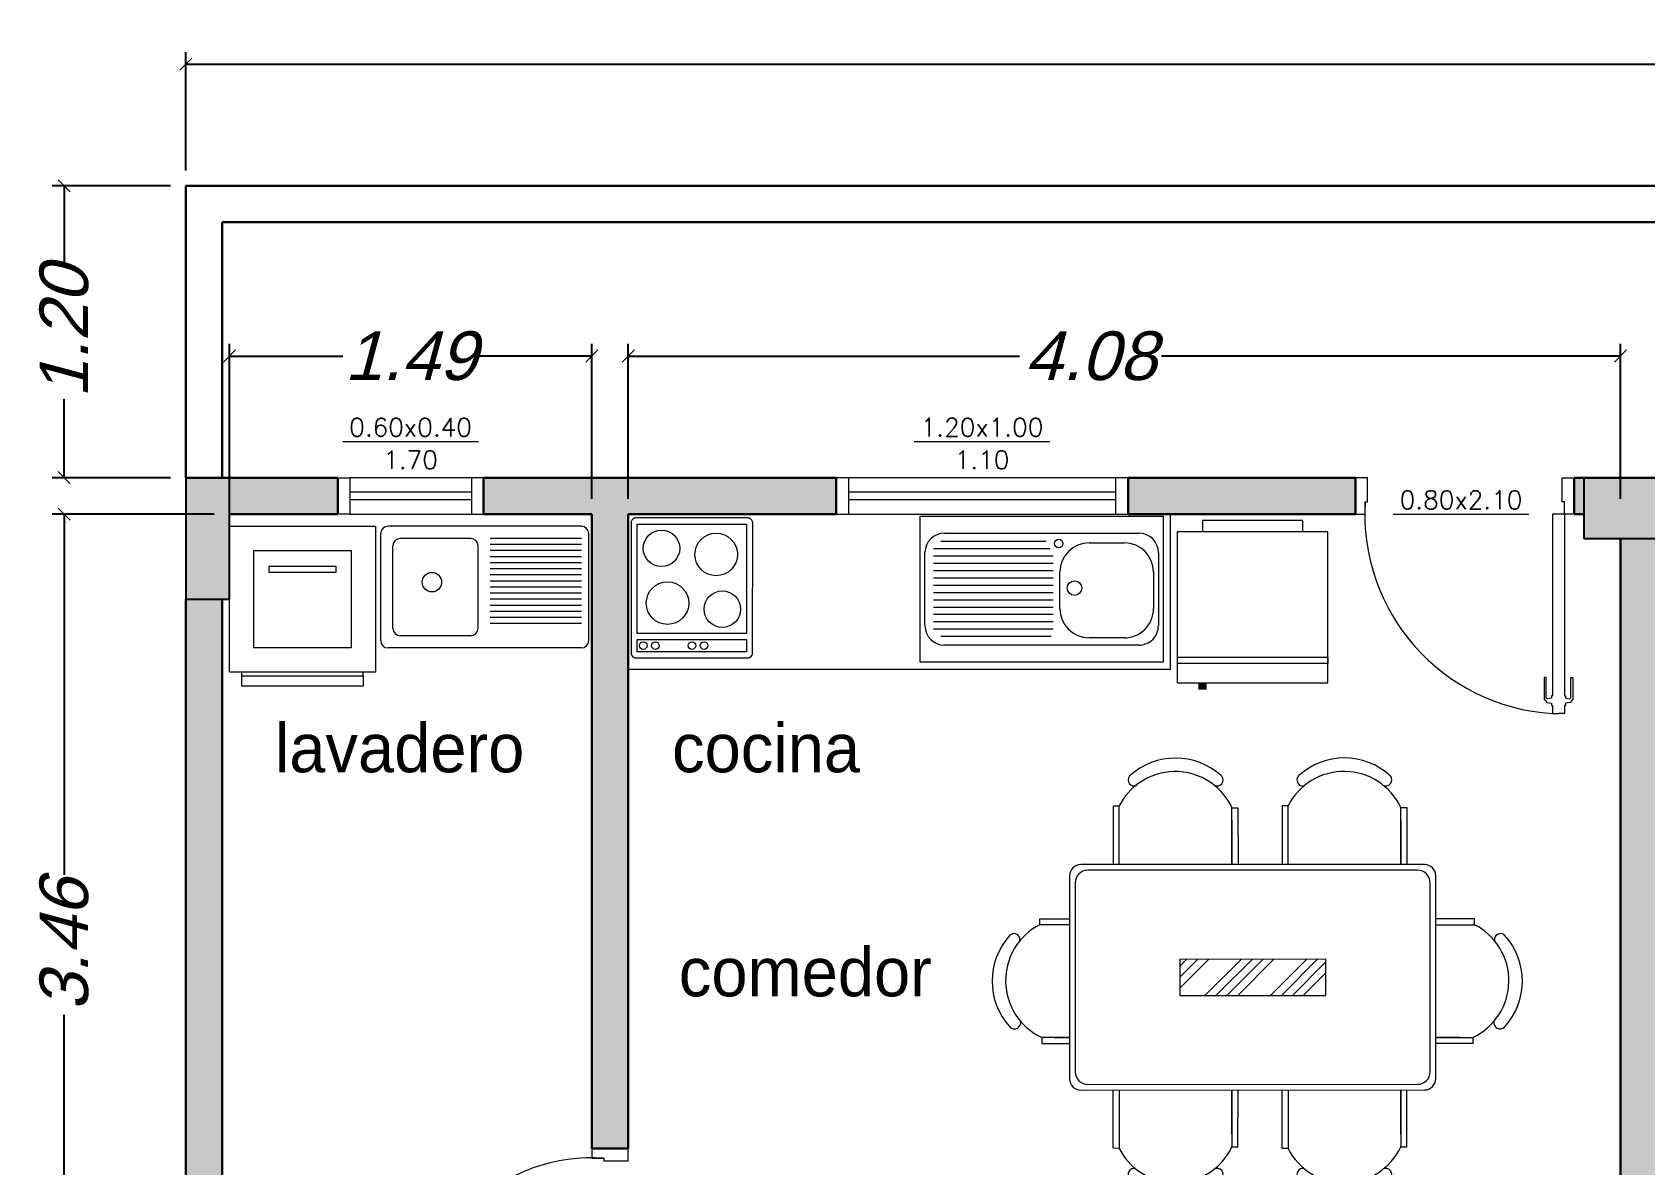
# Model space of a CAD drawing. Header units: metres. Extents: x 20 to 4091, y 56 to 749.
# Drawn here: x 20.25 to 26.88, y 76.37 to 81.03 of the extents above; entities that cross this region are included whole.
import ezdxf
from ezdxf.enums import TextEntityAlignment as Align

# ---------------------------------------------------------------- set-up
doc = ezdxf.new("R2010")
doc.units = ezdxf.units.M
doc.linetypes.add('CONTINUA', pattern=[0])
for name, color, linetype, lineweight in [('A-COTA', 8, 'Continuous', 13), ('A-EQUIP', 8, 'Continuous', 13), ('A-HATCH', 9, 'Continuous', 9), ('A-MURO', 7, 'Continuous', 30), ('A-PUERTA', 7, 'Continuous', 18), ('A-TEXTO', 8, 'Continuous', 13), ('A-VENTANA', 7, 'Continuous', 18), ('E-PILAR', 7, 'Continuous', 25)]:
    doc.layers.add(name, color=color, linetype=linetype, lineweight=lineweight)
doc.styles.add('Juan Andres', font='GOTHIC.TTF')
doc.styles.add('ROMANS', font='arial.ttf', dxfattribs={"oblique": 15})
doc.styles.add('techniclite', font='romans.shx')
doc.dimstyles.new('INTERNAS 07', dxfattribs={"dimtxt": 0.2, "dimasz": 0.05, "dimexe": 0.05, "dimexo": 0.0625, "dimgap": 0.001, "dimtad": 0, "dimzin": 1, "dimdsep": 46, "dimtxsty": 'ROMANS', "dimblk": 'OBLIQUE', "dimcen": 0.09, "dimclrd": 1, "dimclre": 1, "dimclrt": 2, "dimaunit": 1, "dimadec": 3, "dimazin": 0, "dimtfac": 1, "dimtofl": 0, "dimtmove": 0, "dimatfit": 3, "dimldrblk": 'ORIGIN2', "dimfxl": 1, "dimtolj": 1, "dimtzin": 0, "dimarcsym": 0})

# ---------------------------------------------------------------- blocks, each defined once
blk = doc.blocks.new('LAVARROPA')
for p, q in [((-0.25, 0.0436), (-0.25, 0.0577)), ((0.25, 0.0436), (0.25, 0.0577))]:
    blk.add_line(p, q)
for points in [[(-0.3, 0.0577), (-0.3, 0.6577), (0.3, 0.6577), (0.3, 0.0577)], [(-0.2, 0.1577), (-0.2, 0.5577), (0.2, 0.5577), (0.2, 0.1577)], [(-0.1371, 0.4934), (0.1379, 0.4934), (0.1379, 0.4684), (-0.1371, 0.4684)], [(-0.25, 0), (-0.25, 0.0436), (0.25, 0.0436), (0.25, 0)]]:
    blk.add_lwpolyline(points, close=True)
blk = doc.blocks.new('pil')
at = {"layer": 'A-EQUIP'}
for p, q in [((2160.9905, 890.4108), (2161.5905, 890.4108)), ((2160.9905, 889.4108), (2160.9905, 890.4108)), ((2161.1405, 890.3908), (2161.4405, 890.3908)), ((2161.5905, 890.4108), (2161.5905, 889.4108)), ((2161.0605, 889.5108), (2161.0605, 890.3108)), ((2161.2205, 890.3708), (2161.3705, 890.3708)), ((2161.5205, 890.3108), (2161.5205, 889.5108)), ((2161.1005, 890.1058), (2161.1005, 890.2508)), ((2161.4905, 890.2508), (2161.4905, 890.1058)), ((2161.3705, 889.9858), (2161.2205, 889.9858)), ((2161.0951, 889.9287), (2161.0951, 889.4963)), ((2161.1253, 889.9454), (2161.1253, 889.4661)), ((2161.1553, 889.9577), (2161.1553, 889.4661)), ((2161.1853, 889.9577), (2161.1853, 889.4661)), ((2161.2153, 889.9577), (2161.2153, 889.4661)), ((2161.2453, 889.9577), (2161.2453, 889.4661)), ((2161.2753, 889.9577), (2161.2753, 889.4661)), ((2161.3053, 889.9577), (2161.3053, 889.4661)), ((2161.3353, 889.9577), (2161.3353, 889.4661)), ((2161.3653, 889.9577), (2161.3653, 889.4661)), ((2161.3953, 889.9577), (2161.3953, 889.4661)), ((2161.4253, 889.9577), (2161.4253, 889.4661)), ((2161.4553, 889.9577), (2161.4553, 889.4661)), ((2161.4853, 889.9501), (2161.4853, 889.4963)), ((2161.5905, 889.4108), (2160.9905, 889.4108)), ((2161.4405, 889.4308), (2161.1405, 889.4308))]:
    blk.add_line(p, q, dxfattribs=at)
for centre, radius in [((2161.286, 890.0457), 0.03), ((2161.103, 889.9808), 0.0175)]:
    blk.add_circle(centre, radius, dxfattribs=at)
for centre, radius, start, end in [((2161.1405, 890.3108), 0.08, 90, 180), ((2161.4405, 890.3108), 0.08, 0, 90), ((2161.2205, 890.2508), 0.12, 90, 180), ((2161.3705, 890.2508), 0.12, 0, 90), ((2161.2205, 890.1058), 0.12, 180, 270), ((2161.3705, 890.1058), 0.12, 270, 0), ((2161.1405, 889.5108), 0.08, 180, 270), ((2161.4405, 889.5108), 0.08, 270, 0)]:
    blk.add_arc(centre, radius, start, end, dxfattribs=at)
blk = doc.blocks.new('Heladpl')
for p, q in [((0.1215, 0), (0.1215, 0.729)), ((0.1215, 0.729), (0.8505, 0.729)), ((0.729, 0), (0.729, 0.729)), ((0.7578, 0), (0.7578, 0.729)), ((0.8505, 0.729), (0.8505, 0)), ((0.0654, 0.1215), (0.0654, 0.6075)), ((0.0654, 0.6075), (0.1215, 0.6075)), ((0.1215, 0.1215), (0.0654, 0.1215)), ((0.8505, 0), (0.1215, 0)), ((0.729, 0), (0.7578, 0))]:
    blk.add_line(p, q)
at = {"const_width": 0.0405}
blk.add_lwpolyline([(0.8505, 0.6075), (0.8845, 0.6075)], dxfattribs=at)
blk = doc.blocks.new('puert-070')
for p, q in [((0.0397, 0.8696), (0.0648, 0.87)), ((0.0397, 0.8362), (0.0397, 0.8696)), ((0.0899, 0.8696), (0.0648, 0.87)), ((0.0899, 0.8362), (0.0899, 0.8696)), ((0.0053, 0.811), (0.0171, 0.8239)), ((0.0053, 0.7217), (0.0053, 0.811)), ((0.0214, 0.8088), (0.0139, 0.8072)), ((0.0139, 0.8072), (0.0139, 0.7217)), ((0.0171, 0.8239), (0.0365, 0.8266)), ((0.0359, 0.8061), (0.0214, 0.8088)), ((0.0359, 0.7964), (0.0359, 0.8061)), ((0.0397, 0.7964), (0.0359, 0.7964)), ((0.0365, 0.8362), (0.0397, 0.8362)), ((0.0365, 0.8266), (0.0365, 0.8362)), ((0.0397, 0.15), (0.0397, 0.7964)), ((0.0931, 0.8362), (0.0899, 0.8362)), ((0.0899, 0.15), (0.0899, 0.7964)), ((0.0899, 0.7964), (0.0937, 0.7964)), ((0.0931, 0.8266), (0.0931, 0.8362)), ((0.1125, 0.8239), (0.0931, 0.8266)), ((0.0937, 0.8061), (0.1082, 0.8088)), ((0.0937, 0.7964), (0.0937, 0.8061)), ((0.1082, 0.8088), (0.1157, 0.8072)), ((0.1243, 0.811), (0.1125, 0.8239)), ((0.1157, 0.8072), (0.1157, 0.7217)), ((0.1243, 0.7217), (0.1243, 0.811)), ((0.0139, 0.7217), (0.0053, 0.7217)), ((0.1157, 0.7217), (0.1243, 0.7217)), ((0.0397, 0.15), (0.0899, 0.15))]:
    blk.add_line(p, q)
blk.add_arc((0.0436, 0.1514), 0.7182, 355.89695, 90.31355)
at = {"layer": 'A-PUERTA'}
for points in [[(0, 0), (0, 0.15), (0.04, 0.15), (0.04, 0.1), (0.05, 0.1), (0.05, 0)], [(0.75, 0), (0.8, 0), (0.8, 0.15), (0.76, 0.15), (0.76, 0.1), (0.75, 0.1)]]:
    blk.add_lwpolyline(points, close=True, dxfattribs=at)
blk = doc.blocks.new('puert-080')
for p, q in [((0.0365, 0.9362), (0.0397, 0.9362)), ((0.0365, 0.9266), (0.0365, 0.9362)), ((0.0397, 0.9696), (0.0648, 0.97)), ((0.0397, 0.9362), (0.0397, 0.9696)), ((0.0899, 0.9696), (0.0648, 0.97)), ((0.0899, 0.9362), (0.0899, 0.9696)), ((0.0931, 0.9362), (0.0899, 0.9362)), ((0.0931, 0.9266), (0.0931, 0.9362)), ((0.0053, 0.911), (0.0171, 0.9239)), ((0.0053, 0.8217), (0.0053, 0.911)), ((0.0214, 0.9088), (0.0139, 0.9072)), ((0.0139, 0.9072), (0.0139, 0.8217)), ((0.0171, 0.9239), (0.0365, 0.9266)), ((0.0359, 0.9061), (0.0214, 0.9088)), ((0.0359, 0.8964), (0.0359, 0.9061)), ((0.0397, 0.8964), (0.0359, 0.8964)), ((0.0397, 0.15), (0.0397, 0.8964)), ((0.0899, 0.15), (0.0899, 0.8964)), ((0.0899, 0.8964), (0.0937, 0.8964)), ((0.1125, 0.9239), (0.0931, 0.9266)), ((0.0937, 0.9061), (0.1082, 0.9088)), ((0.0937, 0.8964), (0.0937, 0.9061)), ((0.1082, 0.9088), (0.1157, 0.9072)), ((0.1243, 0.911), (0.1125, 0.9239)), ((0.1157, 0.9072), (0.1157, 0.8217)), ((0.1243, 0.8217), (0.1243, 0.911)), ((0.0139, 0.8217), (0.0053, 0.8217)), ((0.1157, 0.8217), (0.1243, 0.8217)), ((0.0397, 0.15), (0.0899, 0.15))]:
    blk.add_line(p, q)
blk.add_arc((0.0402, 0.1497), 0.8213, 356.52863, 86.52863)
at = {"layer": 'A-PUERTA'}
for points in [[(0, 0), (0, 0.15), (0.04, 0.15), (0.04, 0.1), (0.05, 0.1), (0.05, 0)], [(0.85, 0), (0.9, 0), (0.9, 0.15), (0.86, 0.15), (0.86, 0.1), (0.85, 0.1)]]:
    blk.add_lwpolyline(points, close=True, dxfattribs=at)
blk = doc.blocks.new('A$C492F21F0')
at = {"layer": 'A-EQUIP'}
blk.add_lwpolyline([(-0.25, 0.555), (-0.25, 0.02, 0.414214), (-0.23, 0), (0.23, 0, 0.414214), (0.25, 0.02), (0.25, 0.555, 0.414214), (0.23, 0.575), (-0.23, 0.575, 0.414214)], format="xyb", close=True, dxfattribs=at)
for points in [[(-0.225, 0.5), (-0.225, 0.55), (0.225, 0.55), (0.225, 0.5)], [(-0.225, 0.025), (-0.225, 0.475), (0.225, 0.475), (0.225, 0.025)]]:
    blk.add_lwpolyline(points, close=True, dxfattribs=at)
for centre, radius in [((-0.05, 0.525), 0.0156), ((0, 0.525), 0.0156), ((0.15, 0.525), 0.0156), ((0.2, 0.525), 0.0156), ((-0.125, 0.375), 0.075), ((0.1, 0.35), 0.0875), ((-0.1, 0.15), 0.0875), ((0.125, 0.125), 0.075)]:
    blk.add_circle(centre, radius, dxfattribs=at)
blk = doc.blocks.new('bacha')
at = {"layer": 'A-EQUIP'}
for p, q in [((4081.0317, 702.5431), (4081.0317, 702.9831)), ((4081.8571, 703.0131), (4081.0617, 703.0131)), ((4081.8871, 702.5431), (4081.8871, 702.9831)), ((4081.0817, 702.5931), (4081.0817, 702.9331)), ((4081.4017, 702.9631), (4081.1117, 702.9631)), ((4081.4317, 702.5931), (4081.4317, 702.9331)), ((4081.8571, 702.9631), (4081.4817, 702.9631)), ((4081.8571, 702.9381), (4081.4817, 702.9381)), ((4081.8571, 702.9131), (4081.4817, 702.9131)), ((4081.8571, 702.8881), (4081.4817, 702.8881)), ((4081.8571, 702.8631), (4081.4817, 702.8631)), ((4081.8571, 702.8381), (4081.4817, 702.8381)), ((4081.8571, 702.8131), (4081.4817, 702.8131)), ((4081.8571, 702.7881), (4081.4817, 702.7881)), ((4081.8571, 702.7631), (4081.4817, 702.7631)), ((4081.8571, 702.7381), (4081.4817, 702.7381)), ((4081.8571, 702.7131), (4081.4817, 702.7131)), ((4081.8571, 702.6881), (4081.4817, 702.6881)), ((4081.8571, 702.6631), (4081.4817, 702.6631)), ((4081.8571, 702.6381), (4081.4817, 702.6381)), ((4081.8571, 702.6131), (4081.4817, 702.6131)), ((4081.4017, 702.5631), (4081.1117, 702.5631)), ((4081.8571, 702.5131), (4081.0617, 702.5131))]:
    blk.add_line(p, q, dxfattribs=at)
blk.add_circle((4081.2421, 702.7833), 0.0401, dxfattribs=at)
for centre, start, end in [((4081.0617, 702.9831), 90, 180), ((4081.8571, 702.9831), 0, 90), ((4081.1117, 702.9331), 90, 180), ((4081.4017, 702.9331), 0, 90), ((4081.1117, 702.5931), 180, 270), ((4081.4017, 702.5931), 270, 0), ((4081.0617, 702.5431), 180, 270), ((4081.8571, 702.5431), 270, 0)]:
    blk.add_arc(centre, 0.03, start, end, dxfattribs=at)
blk = doc.blocks.new('ventanna')
at = {"layer": 'A-VENTANA'}
for p, q in [((4082.9048, 703.2131), (4082.9048, 703.0631)), ((4084.1048, 703.2131), (4082.9048, 703.2131)), ((4082.9548, 703.2131), (4082.9548, 703.0631)), ((4084.0548, 703.0631), (4084.0548, 703.2131)), ((4084.1048, 703.0631), (4084.1048, 703.2131)), ((4084.0548, 703.1531), (4082.9548, 703.1531)), ((4082.9548, 703.1231), (4084.0548, 703.1231)), ((4082.9048, 703.0631), (4084.1048, 703.0631))]:
    blk.add_line(p, q, dxfattribs=at)
blk = doc.blocks.new('v0.6')
at = {"layer": 'A-VENTANA'}
for p, q in [((601.7147, 318.9466), (601.7647, 318.9466)), ((601.7147, 318.7966), (601.7147, 318.9466)), ((602.2651, 318.9466), (601.7647, 318.9466)), ((601.7647, 318.9466), (601.7647, 318.7966)), ((602.3151, 318.9466), (602.2651, 318.9466)), ((602.2651, 318.9466), (602.2651, 318.7966)), ((602.3151, 318.9466), (602.3151, 318.7966)), ((602.2651, 318.8866), (601.7647, 318.8866)), ((601.7647, 318.8566), (602.2651, 318.8566)), ((601.7647, 318.7966), (601.7147, 318.7966)), ((601.7647, 318.7966), (602.2651, 318.7966)), ((602.2651, 318.7966), (602.3151, 318.7966))]:
    blk.add_line(p, q, dxfattribs=at)
blk = doc.blocks.new('MESA')
at = {"layer": 'A-EQUIP', "transparency": 33554687}
h = blk.add_hatch(dxfattribs=at)
h.set_pattern_fill('ANSI34', color=256, scale=0.01)
h.paths.add_polyline_path([(4088.7289, 701.2343), (4088.1289, 701.234), (4088.1289, 701.084), (4088.7289, 701.0843)])
at = {"layer": 'A-EQUIP'}
for p, q in [((4087.9376, 701.9459), (4087.9376, 701.9383)), ((4087.9376, 701.9459), (4087.9376, 701.9383)), ((4087.8804, 701.8632), (4087.8555, 701.8632)), ((4087.8804, 701.8632), (4087.8555, 701.8632)), ((4087.8555, 701.8632), (4087.8556, 701.6222)), ((4087.8555, 701.8632), (4087.8556, 701.6222)), ((4087.8805, 701.6223), (4087.8804, 701.8632)), ((4087.8805, 701.6223), (4087.8804, 701.8632)), ((4088.3438, 701.8563), (4088.3686, 701.8563)), ((4088.3438, 701.8563), (4088.3686, 701.8563)), ((4088.3439, 701.6225), (4088.3438, 701.8563)), ((4088.3439, 701.6225), (4088.3438, 701.8563)), ((4088.3686, 701.8563), (4088.3688, 701.6225)), ((4088.3686, 701.8563), (4088.3688, 701.6225)), ((4088.5746, 701.8636), (4088.5497, 701.8636)), ((4088.5746, 701.8636), (4088.5497, 701.8636)), ((4088.5497, 701.8636), (4088.5499, 701.6226)), ((4088.5497, 701.8636), (4088.5499, 701.6226)), ((4088.5747, 701.6226), (4088.5746, 701.8636)), ((4088.5747, 701.6226), (4088.5746, 701.8636)), ((4089.038, 701.8567), (4089.0629, 701.8567)), ((4089.038, 701.8567), (4089.0629, 701.8567)), ((4089.0381, 701.6229), (4089.038, 701.8567)), ((4089.0381, 701.6229), (4089.038, 701.8567)), ((4089.0629, 701.8567), (4089.063, 701.6229)), ((4089.0629, 701.8567), (4089.063, 701.6229)), ((4087.8805, 701.6223), (4087.8804, 701.8051)), ((4087.8805, 701.6223), (4087.8804, 701.8051)), ((4088.3438, 701.8054), (4088.3439, 701.6225)), ((4088.3438, 701.8054), (4088.3439, 701.6225)), ((4088.5747, 701.6226), (4088.5746, 701.8055)), ((4088.5747, 701.6226), (4088.5746, 701.8055)), ((4089.0381, 701.8057), (4089.0381, 701.6229)), ((4089.0381, 701.8057), (4089.0381, 701.6229)), ((4088.5747, 701.6226), (4087.7219, 701.6222)), ((4088.3688, 701.6225), (4087.7219, 701.6222)), ((4089.1065, 701.5997), (4087.7509, 701.599)), ((4087.8978, 701.6222), (4087.8978, 701.6223)), ((4087.8978, 701.6222), (4087.8978, 701.6223)), ((4089.1354, 701.6229), (4088.5747, 701.6226)), ((4089.1354, 701.6229), (4088.5747, 701.6226)), ((4087.6756, 701.5758), (4087.676, 700.7416)), ((4087.6756, 701.5758), (4087.676, 700.7416)), ((4087.6988, 701.5469), (4087.6992, 700.7706)), ((4089.159, 700.7713), (4089.1586, 701.5476)), ((4089.1822, 700.7424), (4089.1818, 701.5766)), ((4089.1822, 700.7424), (4089.1818, 701.5766)), ((4087.5543, 701.3999), (4087.6757, 701.3999)), ((4087.5543, 701.3999), (4087.6757, 701.3999)), ((4087.5544, 701.375), (4087.5543, 701.3999)), ((4087.5544, 701.375), (4087.5543, 701.3999)), ((4089.3413, 701.3999), (4089.1819, 701.3999)), ((4089.3413, 701.3999), (4089.1819, 701.3999)), ((4089.3412, 701.375), (4089.3413, 701.3999)), ((4089.3412, 701.375), (4089.3413, 701.3999)), ((4087.6757, 701.3751), (4087.5544, 701.375)), ((4087.6757, 701.3751), (4087.5544, 701.375)), ((4089.1819, 701.3751), (4089.3412, 701.375)), ((4089.1819, 701.3751), (4089.3412, 701.375)), ((4088.1289, 701.234), (4088.7289, 701.2343)), ((4088.1289, 701.2342), (4088.1289, 701.084)), ((4088.7289, 701.2343), (4088.7289, 701.0842)), ((4088.1289, 701.084), (4088.7289, 701.0843)), ((4087.6759, 700.9116), (4087.5617, 700.9116)), ((4087.6759, 700.9116), (4087.5617, 700.9116)), ((4087.5617, 700.9116), (4087.5617, 700.8867)), ((4087.5617, 700.9116), (4087.5617, 700.8867)), ((4087.5617, 700.8867), (4087.6759, 700.8868)), ((4087.5617, 700.8867), (4087.6759, 700.8868)), ((4087.6127, 700.9116), (4087.6759, 700.9116)), ((4087.6127, 700.9116), (4087.6759, 700.9116)), ((4089.1821, 700.9117), (4089.3339, 700.9116)), ((4089.1821, 700.9117), (4089.3339, 700.9116)), ((4089.2829, 700.9116), (4089.1821, 700.9117)), ((4089.2829, 700.9116), (4089.1821, 700.9117)), ((4089.3339, 700.8867), (4089.1822, 700.8868)), ((4089.3339, 700.8867), (4089.1822, 700.8868)), ((4089.3339, 700.9116), (4089.3339, 700.8867)), ((4089.3339, 700.9116), (4089.3339, 700.8867)), ((4087.7224, 700.6953), (4089.1359, 700.696)), ((4087.7224, 700.6953), (4089.1359, 700.696)), ((4087.7513, 700.7185), (4089.1069, 700.7192)), ((4087.8555, 700.4558), (4087.8556, 700.6953)), ((4087.8555, 700.4558), (4087.8556, 700.6953)), ((4087.8805, 700.6954), (4087.8804, 700.5138)), ((4087.8805, 700.6954), (4087.8804, 700.5138)), ((4087.8805, 700.6954), (4087.8804, 700.4557)), ((4087.8805, 700.6954), (4087.8804, 700.4557)), ((4088.3438, 700.5136), (4088.3439, 700.6956)), ((4088.3438, 700.5136), (4088.3439, 700.6956)), ((4088.3439, 700.6956), (4088.3438, 700.4626)), ((4088.3439, 700.6956), (4088.3438, 700.4626)), ((4088.3686, 700.4626), (4088.3688, 700.6956)), ((4088.3686, 700.4626), (4088.3688, 700.6956)), ((4088.5497, 700.4554), (4088.5499, 700.6957)), ((4088.5497, 700.4554), (4088.5499, 700.6957)), ((4088.5747, 700.6957), (4088.5746, 700.5134)), ((4088.5747, 700.6957), (4088.5746, 700.5134)), ((4088.5747, 700.6957), (4088.5746, 700.4554)), ((4088.5747, 700.6957), (4088.5746, 700.4554)), ((4089.0381, 700.6959), (4089.038, 700.4623)), ((4089.0381, 700.6959), (4089.038, 700.4623)), ((4089.0381, 700.5132), (4089.0381, 700.6959)), ((4089.0381, 700.5132), (4089.0381, 700.6959)), ((4089.0629, 700.4623), (4089.063, 700.696)), ((4089.0629, 700.4623), (4089.063, 700.696)), ((4088.3438, 700.4626), (4088.3686, 700.4626)), ((4088.3438, 700.4626), (4088.3686, 700.4626)), ((4089.038, 700.4623), (4089.0629, 700.4623)), ((4089.038, 700.4623), (4089.0629, 700.4623)), ((4087.8804, 700.4557), (4087.8555, 700.4558)), ((4087.8804, 700.4557), (4087.8555, 700.4558)), ((4088.5746, 700.4554), (4088.5497, 700.4554)), ((4088.5746, 700.4554), (4088.5497, 700.4554))]:
    blk.add_line(p, q, dxfattribs=at)
for centre, radius, start, end in [((4088.1121, 701.7807), 0.2796, 47.52795, 132.53085), ((4088.1121, 701.7807), 0.2796, 47.52795, 132.53085), ((4088.8063, 701.781), 0.2796, 47.52795, 132.53085), ((4088.8063, 701.781), 0.2796, 47.52795, 132.53085), ((4088.1104, 701.7472), 0.2577, 95.57346, 153.23436), ((4088.1104, 701.7472), 0.2577, 95.57346, 153.23436), ((4087.9413, 701.9702), 0.0246, 137.70846, 300.40004), ((4087.9413, 701.9702), 0.0246, 137.70846, 300.40004), ((4088.1104, 701.7472), 0.2577, 25.06309, 95.57346), ((4088.1104, 701.7472), 0.2577, 25.06309, 95.57346), ((4088.2827, 701.9703), 0.0246, 239.65876, 42.35035), ((4088.2827, 701.9703), 0.0246, 239.65876, 42.35035), ((4088.8046, 701.7475), 0.2577, 25.06309, 153.23436), ((4088.8046, 701.7475), 0.2577, 25.06309, 153.23436), ((4088.6355, 701.9705), 0.0246, 137.70846, 282.86397), ((4088.6355, 701.9705), 0.0246, 137.70846, 282.86397), ((4088.977, 701.9707), 0.0246, 239.65876, 42.35035), ((4088.977, 701.9707), 0.0246, 239.65876, 42.35035), ((4087.7219, 701.5758), 0.0463, 90.0294, 180.0294), ((4087.7219, 701.5758), 0.0463, 90.0294, 180.0294), ((4087.7509, 701.5469), 0.0521, 90.0294, 180.0294), ((4089.1065, 701.5476), 0.0521, 0.0294, 90.0294), ((4089.1355, 701.5766), 0.0463, 0.0294, 90.0294), ((4089.1355, 701.5766), 0.0463, 0.0294, 90.0294), ((4087.6371, 701.1433), 0.2796, 137.52795, 222.53085), ((4087.6371, 701.1433), 0.2796, 137.52795, 222.53085), ((4087.6706, 701.1451), 0.2577, 116.82445, 244.99571), ((4087.6706, 701.1451), 0.2577, 116.82445, 244.99571), ((4087.4475, 701.314), 0.0246, 329.65876, 132.35035), ((4087.4475, 701.314), 0.0246, 329.65876, 132.35035), ((4089.225, 701.1451), 0.2577, 295.00429, 63.17555), ((4089.225, 701.1451), 0.2577, 295.00429, 63.17555), ((4089.4481, 701.314), 0.0246, 47.64965, 192.80517), ((4089.4481, 701.314), 0.0246, 47.64965, 192.80517), ((4089.2585, 701.1433), 0.2796, 317.46915, 42.47205), ((4087.4491, 700.9732), 0.0261, 226.37763, 9.87945), ((4087.4491, 700.9732), 0.0261, 226.37763, 9.87945), ((4089.4465, 700.9732), 0.0261, 170.12056, 313.62237), ((4089.4465, 700.9732), 0.0261, 170.12056, 313.62237), ((4087.7223, 700.7416), 0.0463, 180.0294, 270.0294), ((4087.7223, 700.7416), 0.0463, 180.0294, 270.0294), ((4087.7513, 700.7706), 0.0521, 180.0294, 270.0294), ((4089.1069, 700.7713), 0.0521, 270.0294, 0.0294), ((4089.1359, 700.7423), 0.0463, 270.0294, 0.0294), ((4089.1359, 700.7423), 0.0463, 270.0294, 0.0294), ((4088.1104, 700.5718), 0.2577, 264.42654, 334.93691), ((4088.1104, 700.5718), 0.2577, 264.42654, 334.93691), ((4088.8046, 700.5714), 0.2577, 206.76564, 334.93691), ((4088.8046, 700.5714), 0.2577, 206.76564, 334.93691), ((4088.1104, 700.5718), 0.2577, 206.76564, 264.42654), ((4088.1104, 700.5718), 0.2577, 206.76564, 264.42654), ((4087.9413, 700.3488), 0.0246, 77.13603, 222.29154), ((4087.9413, 700.3488), 0.0246, 77.13603, 222.29154), ((4088.1121, 700.5383), 0.2796, 227.46915, 312.47205), ((4088.1121, 700.5383), 0.2796, 227.46915, 312.47205), ((4088.2827, 700.3486), 0.0246, 317.64965, 120.34124), ((4088.2827, 700.3486), 0.0246, 317.64965, 120.34124), ((4088.6355, 700.3484), 0.0246, 77.13603, 222.29154), ((4088.6355, 700.3484), 0.0246, 77.13603, 222.29154), ((4088.8063, 700.5379), 0.2796, 227.46915, 312.47205), ((4088.8063, 700.5379), 0.2796, 227.46915, 312.47205), ((4088.977, 700.3483), 0.0246, 317.64965, 120.34124), ((4088.977, 700.3483), 0.0246, 317.64965, 120.34124)]:
    blk.add_arc(centre, radius, start, end, dxfattribs=at)
blk = doc.blocks.new('_Oblique')
blk.add_line((-0.5, -0.5), (0.5, 0.5))
blk = doc.blocks.new('*D25')
at = {"layer": 'A-COTA', "color": 1, "lineweight": -2, "transparency": 16777216}
for p, q in [((21.0613, 79.11), (21.0613, 79.7475)), ((22.5513, 79.11), (22.5513, 79.7475)), ((21.0613, 79.6975), (21.5277, 79.6975)), ((22.5513, 79.6975), (22.0846, 79.6975))]:
    blk.add_line(p, q, dxfattribs=at)
at = {"layer": 'Defpoints', "color": 0, "transparency": 16777216}
for p in [(22.5513, 79.6975), (21.0613, 79.0475), (22.5513, 79.0475)]:
    blk.add_point(p, dxfattribs=at)
at = {"layer": 'A-COTA', "color": 1, "lineweight": -2, "transparency": 16777216, "xscale": 0.05, "yscale": 0.05, "zscale": 0.05, "rotation": 180}
blk.add_blockref('_Oblique', (21.0613, 79.6975), dxfattribs=at)
at = {"layer": 'A-COTA', "color": 1, "lineweight": -2, "transparency": 16777216, "xscale": 0.05, "yscale": 0.05, "zscale": 0.05}
blk.add_blockref('_Oblique', (22.5513, 79.6975), dxfattribs=at)
at = {"layer": 'A-COTA', "color": 2, "transparency": 16777216, "insert": (21.8061, 79.6975), "char_height": 0.2, "attachment_point": 5, "style": 'ROMANS'}
blk.add_mtext('\\A1;1.49', dxfattribs=at)
blk = doc.blocks.new('_Origin2')
blk.add_line((-0.5, 0), (-1, 0))
for radius in [0.5, 0.25]:
    blk.add_circle((0, 0), radius)
blk = doc.blocks.new('*D26')
at = {"layer": 'A-COTA', "color": 1, "lineweight": -2, "transparency": 16777216}
for p, q in [((22.7013, 79.11), (22.7013, 79.7475)), ((26.7813, 79.11), (26.7813, 79.7475)), ((22.7013, 79.6975), (24.3105, 79.6975)), ((26.7813, 79.6975), (24.8943, 79.6975))]:
    blk.add_line(p, q, dxfattribs=at)
at = {"layer": 'Defpoints', "color": 0, "transparency": 16777216}
for p in [(26.7813, 79.6975), (22.7013, 79.0475), (26.7813, 79.0475)]:
    blk.add_point(p, dxfattribs=at)
at = {"layer": 'A-COTA', "color": 1, "lineweight": -2, "transparency": 16777216, "xscale": 0.05, "yscale": 0.05, "zscale": 0.05, "rotation": 180}
blk.add_blockref('_Oblique', (22.7013, 79.6975), dxfattribs=at)
at = {"layer": 'A-COTA', "color": 1, "lineweight": -2, "transparency": 16777216, "xscale": 0.05, "yscale": 0.05, "zscale": 0.05}
blk.add_blockref('_Oblique', (26.7813, 79.6975), dxfattribs=at)
at = {"layer": 'A-COTA', "color": 2, "transparency": 16777216, "insert": (24.6024, 79.6975), "char_height": 0.2, "attachment_point": 5, "style": 'ROMANS'}
blk.add_mtext('\\A1;4.08', dxfattribs=at)
blk = doc.blocks.new('*D41')
at = {"layer": 'A-COTA', "color": 1, "lineweight": -2, "transparency": 16777216}
for p, q in [((20.8188, 80.3975), (20.3313, 80.3975)), ((20.3813, 80.3975), (20.3813, 80.0754)), ((20.3813, 79.1975), (20.3813, 79.5196)), ((20.8188, 79.1975), (20.3313, 79.1975))]:
    blk.add_line(p, q, dxfattribs=at)
at = {"layer": 'Defpoints', "color": 0, "transparency": 16777216}
for p in [(20.8813, 80.3975), (20.3813, 79.1975), (20.8813, 79.1975)]:
    blk.add_point(p, dxfattribs=at)
at = {"layer": 'A-COTA', "color": 1, "lineweight": -2, "transparency": 16777216, "xscale": 0.05, "yscale": 0.05, "zscale": 0.05}
for p, rotation in [((20.3813, 80.3975), 90), ((20.3813, 79.1975), 270)]:
    blk.add_blockref('_Oblique', p, dxfattribs=dict(at, rotation=rotation))
at = {"layer": 'A-COTA', "color": 2, "transparency": 16777216, "insert": (20.3813, 79.7975), "char_height": 0.2, "attachment_point": 5, "rotation": 90, "style": 'ROMANS'}
blk.add_mtext('\\A1;1.20', dxfattribs=at)
blk = doc.blocks.new('*D42')
at = {"layer": 'A-COTA', "color": 1, "lineweight": -2, "transparency": 16777216}
for p, q in [((20.9988, 79.0475), (20.3313, 79.0475)), ((20.3813, 79.0475), (20.3813, 77.5644)), ((20.3813, 75.5892), (20.3813, 76.9884)), ((20.9988, 75.5892), (20.3313, 75.5892))]:
    blk.add_line(p, q, dxfattribs=at)
at = {"layer": 'Defpoints', "color": 0, "transparency": 16777216}
for p in [(21.0613, 79.0475), (20.3813, 75.5892), (21.0613, 75.5892)]:
    blk.add_point(p, dxfattribs=at)
at = {"layer": 'A-COTA', "color": 1, "lineweight": -2, "transparency": 16777216, "xscale": 0.05, "yscale": 0.05, "zscale": 0.05}
for p, rotation in [((20.3813, 79.0475), 90), ((20.3813, 75.5892), 270)]:
    blk.add_blockref('_Oblique', p, dxfattribs=dict(at, rotation=rotation))
at = {"layer": 'A-COTA', "color": 2, "transparency": 16777216, "insert": (20.3813, 77.2764), "char_height": 0.2, "attachment_point": 5, "rotation": 90, "style": 'ROMANS'}
blk.add_mtext('\\A1;3.46', dxfattribs=at)
blk = doc.blocks.new('*D46')
at = {"layer": 'A-COTA', "color": 1, "lineweight": -2, "transparency": 16777216}
for p, q in [((20.8813, 80.46), (20.8813, 80.9475)), ((44.8813, 80.46), (44.8813, 80.9475)), ((20.8813, 80.8975), (32.5146, 80.8975)), ((44.8813, 80.8975), (33.248, 80.8975))]:
    blk.add_line(p, q, dxfattribs=at)
at = {"layer": 'Defpoints', "color": 0, "transparency": 16777216}
for p in [(44.8813, 80.8975), (20.8813, 80.3975), (44.8813, 80.3975)]:
    blk.add_point(p, dxfattribs=at)
at = {"layer": 'A-COTA', "color": 1, "lineweight": -2, "transparency": 16777216, "xscale": 0.05, "yscale": 0.05, "zscale": 0.05, "rotation": 180}
blk.add_blockref('_Oblique', (20.8813, 80.8975), dxfattribs=at)
at = {"layer": 'A-COTA', "color": 1, "lineweight": -2, "transparency": 16777216, "xscale": 0.05, "yscale": 0.05, "zscale": 0.05}
blk.add_blockref('_Oblique', (44.8813, 80.8975), dxfattribs=at)
at = {"layer": 'A-COTA', "color": 2, "transparency": 16777216, "insert": (32.8813, 80.8975), "char_height": 0.2, "attachment_point": 5, "style": 'ROMANS'}
blk.add_mtext('\\A1;24.00', dxfattribs=at)

msp = doc.modelspace()

# ---------------------------------------------------------------- hatches: boundary and pattern name
at = {"layer": 'A-HATCH'}
h = msp.add_hatch(color=256, dxfattribs=at)
h.dxf.hatch_style = 1
h.paths.add_polyline_path([(25.6913, 79.1975), (24.7563, 79.1975), (24.7563, 79.0475), (25.6913, 79.0475)])
h.paths.add_polyline_path([(23.5563, 79.1975), (22.1063, 79.1975), (22.1063, 79.0475), (22.5513, 79.0475), (22.5513, 76.4392), (22.7013, 76.4392), (22.7013, 79.0475), (23.5563, 79.0475)])
h.paths.add_polyline_path([(21.5059, 79.1975), (21.0613, 79.1975), (21.0613, 79.0475), (21.5059, 79.0475)])
h.paths.add_polyline_path([(21.0313, 78.6975), (20.8813, 78.6975), (20.8813, 74.6392), (21.0313, 74.6392), (21.0313, 75.4392), (21.4261, 75.4392), (21.4261, 75.5892), (21.0313, 75.5892)])
h.paths.add_polyline_path([(22.7013, 75.6392), (22.5513, 75.6392), (22.5513, 75.5892), (22.0265, 75.5892), (22.0265, 75.4392), (22.5513, 75.4392), (22.5513, 73.8492), (22.7013, 73.8492)])
h.paths.add_polyline_path([(22.9063, 72.9992), (22.7013, 72.9992), (22.7013, 73.0492), (22.5513, 73.0492), (22.5513, 72.9992), (21.0313, 72.9992), (21.0313, 74.0392), (20.8813, 74.0392), (20.8813, 68.8792), (21.0313, 68.8792), (21.0313, 72.8492), (22.9063, 72.8492)])
h.paths.add_polyline_path([(21.8163, 68.8242), (21.2813, 68.8242), (21.2813, 68.6992), (21.8163, 68.6992)])
h.paths.add_polyline_path([(24.0013, 73.0892), (23.8513, 73.0892), (23.8513, 72.9992), (23.8063, 72.9992), (23.8063, 72.8492), (23.8513, 72.8492), (23.8513, 68.8242), (23.3163, 68.8242), (23.3163, 68.6992), (24.5663, 68.6992), (24.5663, 68.8242), (24.0013, 68.8242)])
h.paths.add_polyline_path([(26.6313, 68.8242), (26.0663, 68.8242), (26.0663, 68.6992), (26.6313, 68.6992)])
h.paths.add_polyline_path([(27.6963, 68.8242), (27.1313, 68.8242), (27.1313, 68.6992), (27.6963, 68.6992)])
h.paths.add_polyline_path([(26.9813, 73.9392), (26.7813, 73.9392), (26.7813, 68.9492), (26.9813, 68.9492)])
h.paths.add_polyline_path([(26.6313, 74.1892), (24.3807, 74.1892), (23.8513, 74.1892), (23.8513, 73.9892), (24.0013, 73.9892), (24.0013, 74.0392), (26.6313, 74.0392)])
h.paths.add_polyline_path([(29.9113, 74.1892), (27.1313, 74.1892), (27.1313, 74.0392), (29.7613, 74.0392), (29.7613, 73.9892), (29.9113, 73.9892)])
h.paths.add_polyline_path([(29.9113, 72.8492), (29.9563, 72.8492), (29.9563, 72.9992), (29.9113, 72.9992), (29.9113, 73.0892), (29.7613, 73.0892), (29.7613, 68.8242), (29.1963, 68.8242), (29.1963, 68.6992), (30.5963, 68.6992), (30.5963, 68.8242), (29.9113, 68.8242)])
h.paths.add_polyline_path([(32.6313, 68.8242), (32.0963, 68.8242), (32.0963, 68.6992), (32.6313, 68.6992)])
h.paths.add_polyline_path([(34.9063, 72.9992), (34.7013, 72.9992), (34.7013, 73.0492), (34.5513, 73.0492), (34.5513, 72.9992), (32.9813, 72.9992), (32.9813, 73.9392), (32.7813, 73.9392), (32.7813, 72.9992), (31.2113, 72.9992), (31.2113, 73.0492), (31.0613, 73.0492), (31.0613, 72.9992), (30.8563, 72.9992), (30.8563, 72.8492), (32.7813, 72.8492), (32.7813, 68.9492), (32.9813, 68.9492), (32.9813, 72.8492), (34.9063, 72.8492)])
h.paths.add_polyline_path([(31.2113, 75.4392), (31.7361, 75.4392), (31.7361, 75.5892), (31.2113, 75.5892), (31.2113, 75.6392), (31.0613, 75.6392), (31.0613, 73.8492), (31.2113, 73.8492)])
h.paths.add_polyline_path([(32.9813, 78.9475), (32.7813, 78.9475), (32.7813, 75.5892), (32.3365, 75.5892), (32.3365, 75.4392), (32.7813, 75.4392), (32.7813, 74.1892), (32.9813, 74.1892), (32.9813, 75.4392), (33.4261, 75.4392), (33.4261, 75.5892), (32.9813, 75.5892)])
h.paths.add_polyline_path([(32.6313, 79.1975), (32.3363, 79.1975), (32.3363, 79.0475), (32.6313, 79.0475)])
h.paths.add_polyline_path([(33.5059, 79.1975), (33.1313, 79.1975), (33.1313, 79.0475), (33.5059, 79.0475)])
h.paths.add_polyline_path([(34.7013, 79.0475), (35.5563, 79.0475), (35.5563, 79.1975), (34.1063, 79.1975), (34.1063, 79.0475), (34.5513, 79.0475), (34.5513, 76.4392), (34.7013, 76.4392)])
h.paths.add_polyline_path([(34.7013, 75.6392), (34.5513, 75.6392), (34.5513, 75.5892), (34.0265, 75.5892), (34.0265, 75.4392), (34.5513, 75.4392), (34.5513, 73.8492), (34.7013, 73.8492)])
h.paths.add_polyline_path([(36.0013, 73.0892), (35.8513, 73.0892), (35.8513, 72.9992), (35.8063, 72.9992), (35.8063, 72.8492), (35.8513, 72.8492), (35.8513, 68.8242), (35.1663, 68.8242), (35.1663, 68.6992), (36.5663, 68.6992), (36.5663, 68.8242), (36.0013, 68.8242)])
h.paths.add_polyline_path([(33.6663, 68.8242), (33.1313, 68.8242), (33.1313, 68.6992), (33.6663, 68.6992)])
h.paths.add_polyline_path([(38.6313, 68.8242), (38.0663, 68.8242), (38.0663, 68.6992), (38.6313, 68.6992)])
h.paths.add_polyline_path([(39.6963, 68.8242), (39.1313, 68.8242), (39.1313, 68.6992), (39.6963, 68.6992)])
h.paths.add_polyline_path([(38.9813, 73.9392), (38.7813, 73.9392), (38.7813, 68.9492), (38.9813, 68.9492)])
h.paths.add_polyline_path([(38.6313, 74.1892), (36.3813, 74.1892), (35.8513, 74.1892), (35.8513, 73.9892), (36.0013, 73.9892), (36.0013, 74.0392), (38.6313, 74.0392)])
h.paths.add_polyline_path([(38.9813, 78.9475), (38.7813, 78.9475), (38.7813, 74.1892), (38.9813, 74.1892), (38.9813, 74.5892)])
h.paths.add_polyline_path([(38.6313, 79.1975), (38.5913, 79.1975), (38.5913, 79.0475), (38.6313, 79.0475)])
h.paths.add_polyline_path([(37.6913, 79.1975), (36.7563, 79.1975), (36.7563, 79.0475), (37.6913, 79.0475)])
h.paths.add_polyline_path([(40.9263, 79.1975), (40.0713, 79.1975), (40.0713, 79.0475), (40.9263, 79.0475)])
h.paths.add_polyline_path([(39.1713, 79.1975), (39.1313, 79.1975), (39.1313, 79.0475), (39.1713, 79.0475)])
h.paths.add_polyline_path([(43.6859, 79.1975), (42.1263, 79.1975), (42.1263, 79.0475), (42.9813, 79.0475), (42.9813, 76.4392), (43.1313, 76.4392), (43.1313, 79.0475), (43.6859, 79.0475)])
h.paths.add_polyline_path([(44.7013, 79.1975), (44.2863, 79.1975), (44.2863, 79.0475), (44.7013, 79.0475)])
h.paths.add_polyline_path([(44.8813, 78.6975), (44.7313, 78.6975), (44.7313, 74.6392), (44.8813, 74.6392)])
h.paths.add_polyline_path([(44.7313, 75.5892), (44.3365, 75.5892), (44.3365, 75.4392), (44.7313, 75.4392)])
h.paths.add_polyline_path([(43.7361, 75.5892), (43.1313, 75.5892), (43.1313, 75.6392), (42.9813, 75.6392), (42.9813, 73.8492), (43.1313, 73.8492), (43.1313, 75.4392), (43.7361, 75.4392)])
h.paths.add_polyline_path([(41.9113, 74.1892), (39.1313, 74.1892), (39.1313, 74.0392), (41.7613, 74.0392), (41.7613, 73.9892), (41.9113, 73.9892)])
h.paths.add_polyline_path([(44.7313, 72.9992), (43.1313, 72.9992), (43.1313, 73.0492), (42.9813, 73.0492), (42.9813, 72.9992), (42.8563, 72.9992), (42.8563, 72.8492), (44.7313, 72.8492)])
h.paths.add_polyline_path([(44.8813, 74.0392), (44.7313, 74.0392), (44.7313, 68.8792), (44.8813, 68.8792)])
h.paths.add_polyline_path([(41.9113, 72.8492), (41.9563, 72.8492), (41.9563, 72.9992), (41.9113, 72.9992), (41.9113, 73.0892), (41.7613, 73.0892), (41.7613, 68.8242), (41.1963, 68.8242), (41.1963, 68.6992), (42.5713, 68.6992), (42.5713, 68.8242), (41.9113, 68.8242)])
h.paths.add_polyline_path([(44.4813, 68.8242), (44.0713, 68.8242), (44.0713, 68.6992), (44.4813, 68.6992)])
h = msp.add_hatch(color=256, dxfattribs=at)
h.dxf.hatch_style = 1
h.paths.add_polyline_path([(26.9813, 78.9475), (26.7813, 78.9475), (26.7813, 74.1892), (26.9813, 74.1892), (26.9813, 74.5892)])
h.paths.add_polyline_path([(26.6313, 79.1975), (26.5913, 79.1975), (26.5913, 79.0475), (26.6313, 79.0475)])
h.paths.add_polyline_path([(27.1713, 79.1975), (27.1313, 79.1975), (27.1313, 79.0475), (27.1713, 79.0475)])
at = {"layer": 'E-PILAR', "linetype": 'CONTINUA'}
for points in [[(20.8813, 78.6975), (21.0613, 78.6975), (21.0613, 79.1975), (20.8813, 79.1975)], [(26.6313, 78.9475), (27.1313, 78.9475), (27.1313, 79.1975), (26.6313, 79.1975)]]:
    msp.add_hatch(color=256, dxfattribs=at).paths.add_polyline_path(points)

# ---------------------------------------------------------------- linework, layer by layer
at = {"layer": 'A-EQUIP'}
for q in [(24.9312, 79.0475), (22.7013, 78.4092)]:
    msp.add_line((24.9312, 78.4092), q, dxfattribs=at)
at = {"layer": 'A-MURO'}
for p, q in [((20.8813, 80.3975), (30.5813, 80.3975)), ((20.8813, 80.3975), (20.8813, 79.1975)), ((21.0313, 80.2475), (31.7313, 80.2475)), ((21.0313, 80.2475), (21.0313, 79.1975)), ((20.8813, 79.1975), (21.5063, 79.1975)), ((21.5063, 79.0475), (21.5063, 79.1975)), ((22.1063, 79.0475), (22.1063, 79.1975)), ((22.1063, 79.1975), (23.5563, 79.1975)), ((23.5563, 79.1975), (23.5563, 79.0475)), ((24.7563, 79.1975), (24.7563, 79.0475)), ((24.7563, 79.1975), (25.6913, 79.1975)), ((25.6913, 79.0475), (25.6913, 79.1975)), ((26.5913, 79.1975), (27.1713, 79.1975)), ((26.5913, 79.0475), (26.5913, 79.1975)), ((21.5063, 79.0475), (21.0613, 79.0475)), ((22.5513, 79.0475), (22.1063, 79.0475)), ((22.5513, 79.0475), (22.5513, 76.4392)), ((22.7013, 79.0475), (22.7013, 76.4392)), ((23.5563, 79.0475), (22.7013, 79.0475)), ((25.6913, 79.0475), (24.7563, 79.0475)), ((26.6313, 79.0475), (26.5913, 79.0475)), ((26.7813, 74.1892), (26.7813, 78.9475)), ((20.8813, 78.6975), (20.8813, 74.6392)), ((21.0313, 75.5892), (21.0313, 78.6975)), ((22.7013, 76.4392), (22.5513, 76.4392))]:
    msp.add_line(p, q, dxfattribs=at)
msp.add_lwpolyline([(25.6913, 79.0475), (25.6913, 79.1975)], dxfattribs=at)
at = {"layer": 'A-VENTANA'}
for p, q in [((21.5271, 79.3461), (22.0851, 79.3461)), ((23.8773, 79.3461), (24.4353, 79.3461)), ((25.8472, 79.0475), (26.4051, 79.0475))]:
    msp.add_line(p, q, dxfattribs=at)
at = {"layer": 'E-PILAR'}
for points in [[(20.8813, 78.6975), (21.0613, 78.6975), (21.0613, 79.1975), (20.8813, 79.1975), (20.8813, 78.6975)], [(26.6313, 78.9475), (27.1313, 78.9475), (27.1313, 79.1975), (26.6313, 79.1975), (26.6313, 78.9475)]]:
    msp.add_lwpolyline(points, close=True, dxfattribs=at)

# ---------------------------------------------------------------- block references
at = {"rotation": 179.9999473479748}
msp.add_blockref('A$C492F21F0', (22.9627, 79.0319), dxfattribs=at)
at = {"layer": 'A-EQUIP'}
for name, p, rotation in [('puert-080', (26.5913, 79.1975), 179.999999999996), ('puert-070', (22.7013, 75.6392), 89.99999999999598)]:
    msp.add_blockref(name, p, dxfattribs=dict(at, rotation=rotation))
for name, p in [('LAVARROPA', (21.3613, 78.3398)), ('bacha', (-4059.3485, -624.0156))]:
    msp.add_blockref(name, p, dxfattribs=at)
at = {"layer": 'A-EQUIP', "xscale": -0.85, "yscale": 0.85, "zscale": 0.85, "rotation": 89.999999999996}
msp.add_blockref('Heladpl', (25.5784, 79.0776, 0), dxfattribs=at)
at = {"layer": 'A-MURO'}
for name, p in [('ventanna', (-4059.3485, -624.0156)), ('MESA', (-4063.1601, -624.0156))]:
    msp.add_blockref(name, p, dxfattribs=at)
at = {"layer": 'A-MURO', "rotation": 269.9915204044095}
msp.add_blockref('pil', (-865.1896, 2240.1613), dxfattribs=at)
at = {"layer": 'A-PUERTA'}
msp.add_blockref('v0.6', (-580.2088, -239.7491), dxfattribs=at)

# ---------------------------------------------------------------- texts
at = {"layer": 'A-TEXTO', "style": 'Juan Andres'}
for s, p in [('lavadero', (21.7607, 78.0862)), ('cocina', (23.2679, 78.0862)), ('comedor', (23.4293, 77.1651))]:
    msp.add_text(s, height=0.2, dxfattribs=at).set_placement(p, align=Align.MIDDLE_CENTER)
at = {"layer": 'A-TEXTO', "char_height": 0.075, "attachment_point": 5, "style": 'techniclite'}
for s, insert in [('0.60x0.40', (21.8058, 79.4047)), ('1.20x1.00', (24.156, 79.4047)), ('0.80x2.10', (26.1258, 79.1061))]:
    msp.add_mtext(s, dxfattribs=dict(at, insert=insert))
at = {"layer": 'A-TEXTO', "char_height": 0.075, "width": 0.528571, "attachment_point": 5, "style": 'techniclite'}
for s, insert in [('1.70', (21.8058, 79.271)), ('1.10', (24.156, 79.271))]:
    msp.add_mtext(s, dxfattribs=dict(at, insert=insert))

# ---------------------------------------------------------------- dimensions: what is measured, and where the dimension line sits
at = {"layer": 'A-COTA'}
for base, p1, p2, picture, middle in [((44.8813, 80.8975), (20.8813, 80.3975), (44.8813, 80.3975), '*D46', (32.8813, 80.8975)), ((22.5513, 79.6975), (21.0613, 79.0475), (22.5513, 79.0475), '*D25', (21.8061, 79.6975)), ((26.7813, 79.6975), (22.7013, 79.0475), (26.7813, 79.0475), '*D26', (24.6024, 79.6975))]:
    dim = msp.add_linear_dim(base=base, p1=p1, p2=p2, dimstyle='INTERNAS 07', dxfattribs=at)
    dim.commit()
    dim.dimension.update_dxf_attribs({"geometry": picture, "text_midpoint": middle, "dimtype": 160})
for base, p1, p2, picture, middle in [((20.3813, 79.1975), (20.8813, 80.3975), (20.8813, 79.1975), '*D41', (20.3813, 79.7975)), ((20.3813, 75.5892), (21.0613, 79.0475), (21.0613, 75.5892), '*D42', (20.3813, 77.2764))]:
    dim = msp.add_linear_dim(base=base, p1=p1, p2=p2, angle=90, dimstyle='INTERNAS 07', dxfattribs=at)
    dim.commit()
    dim.dimension.update_dxf_attribs({"geometry": picture, "text_midpoint": middle, "dimtype": 160})

doc.saveas('drawing.dxf')
